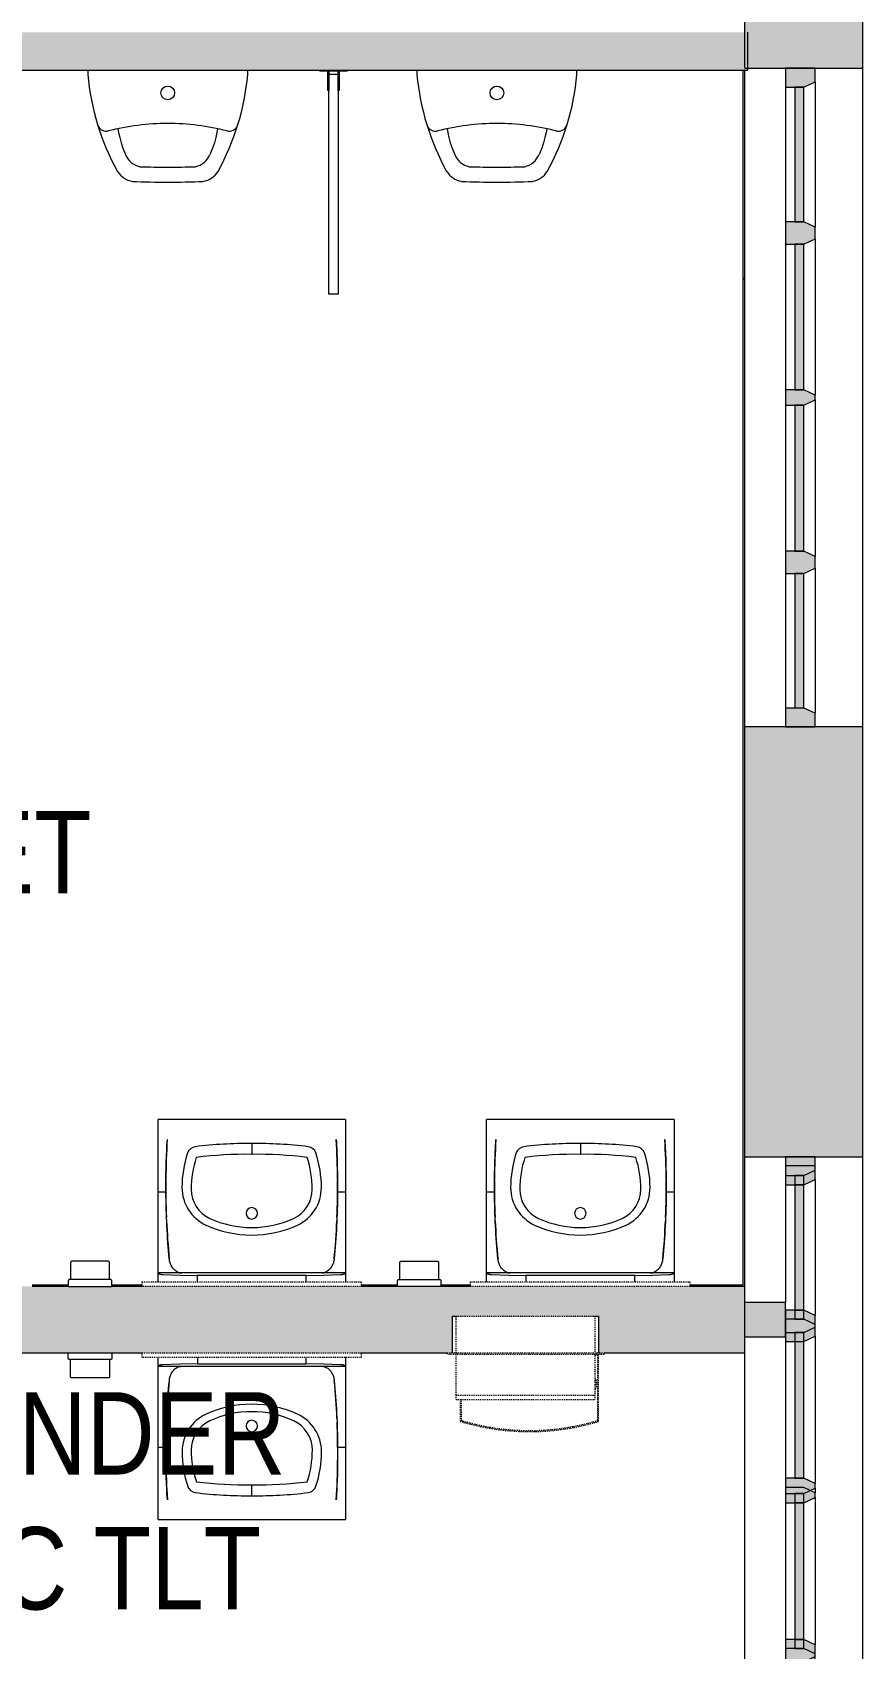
# Model space of a CAD drawing. Header units: inches. Extents: x -3803 to -1421, y -3454 to -210.
# Drawn here: x -2943.2 to -2852.4, y -2562.4 to -2385.7 of the extents above; entities that cross this region are included whole.
import ezdxf

# ---------------------------------------------------------------- set-up
doc = ezdxf.new("R2010")
doc.units = ezdxf.units.IN
doc.header["$MEASUREMENT"] = 0
doc.linetypes.add('Hidden Equipment- BSALS', pattern=[0.0625, 0.03125, -0.03125])
for name, color, linetype, lineweight in [('A-AREA-IDEN', 2, 'Continuous', 9), ('A-FLOR', 192, 'Continuous', 13), ('A-GLAZ-CURT', 52, 'Continuous', 13), ('A-GLAZ-CWMG', 51, 'Continuous', 13), ('A-WALL', 113, 'Continuous', 13), ('A-WALL-PATT', 111, 'Continuous', 13), ('I-WALL', 2, 'Continuous', 13), ('P-SANR-FIXT', 6, 'Continuous', 13), ('Q-SPCQ', 91, 'Continuous', 13)]:
    doc.layers.add(name, color=color, linetype=linetype, lineweight=lineweight)
doc.styles.add('Arial Narrow', font='ARIALN.TTF', dxfattribs={"height": 9})

# ---------------------------------------------------------------- blocks, each defined once
blk = doc.blocks.new('15830016-STRUCT_MARTINEZ-MOORE_CENTRAL_v2018_rvt-1-DIMENSION PLAN - LEVEL 2 _579_ - 2__ - CAD')
at = {"layer": 'A-FLOR', "color": 253, "lineweight": 25}
blk.add_line((-2865.27, -2412.64), (-2865.46, -2412.64), dxfattribs=at)
blk = doc.blocks.new('Lavatory-Wall_Mounted High-back Basin-BSALS - LAV--235525-DIMENSION PLAN - LEVEL 2 _579_ - 2__ - CAD')
at = {"layer": 'P-SANR-FIXT', "lineweight": 9}
for p, q in [((-2929.96, -2232.31), (-2929.96, -2231.33)), ((-2925.66, -2231.33), (-2925.66, -2232.04)), ((-2925.66, -2232.04), (-2925.18, -2232.04)), ((-2925.18, -2232.04), (-2914.24, -2232.04)), ((-2914.24, -2232.04), (-2913.75, -2232.04)), ((-2913.75, -2232.04), (-2913.75, -2231.33)), ((-2909.46, -2231.33), (-2909.46, -2232.31)), ((-2929.96, -2241.15), (-2929.96, -2232.31)), ((-2929.96, -2232.31), (-2927.36, -2232.31)), ((-2927.36, -2232.31), (-2912.05, -2232.31)), ((-2912.05, -2232.31), (-2909.46, -2232.31)), ((-2909.46, -2232.31), (-2909.46, -2241.15)), ((-2929.96, -2244.23), (-2929.96, -2241.15)), ((-2929.96, -2241.15), (-2929.1, -2241.15)), ((-2910.32, -2241.15), (-2909.46, -2241.15)), ((-2909.46, -2241.15), (-2909.46, -2244.23)), ((-2929.96, -2246.91), (-2929.96, -2244.23)), ((-2909.46, -2244.23), (-2909.46, -2246.91)), ((-2919.71, -2246.45), (-2919.71, -2245.27)), ((-2929.96, -2248.41), (-2929.96, -2246.91)), ((-2909.46, -2246.91), (-2909.46, -2248.41)), ((-2929.96, -2248.62), (-2929.96, -2248.41)), ((-2929.96, -2248.94), (-2929.96, -2248.62)), ((-2929.96, -2249.07), (-2929.96, -2248.94)), ((-2929.96, -2249.07), (-2909.46, -2249.07)), ((-2909.46, -2248.41), (-2909.46, -2248.62)), ((-2909.46, -2248.62), (-2909.46, -2248.94)), ((-2909.46, -2248.94), (-2909.46, -2249.07))]:
    blk.add_line(p, q, dxfattribs=at)
at = {"layer": 'P-SANR-FIXT', "lineweight": 9, "flags": 128}
for points in [[(-2925.66, -2232.04), (-2927.58, -2232.07), (-2929.42, -2232.13)], [(-2909.99, -2232.13), (-2911.84, -2232.07), (-2913.75, -2232.04)], [(-2929.06, -2244.23), (-2929.09, -2242.69), (-2929.1, -2241.15)], [(-2910.32, -2241.15), (-2910.32, -2242.69), (-2910.35, -2244.23)]]:
    blk.add_lwpolyline(points, dxfattribs=at)
at = {"layer": 'P-SANR-FIXT', "lineweight": 9}
for centre, radius, start, end in [((-2927.36, -2233.45), 1.14, 90, 113.5081), ((-2912.05, -2233.45), 1.14, 66.4919, 90), ((-2845.76, -2241.75), 83.34, 174.5603, 177.4368), ((-2993.65, -2241.75), 83.34, 2.5632, 5.4397), ((-2919.71, -2248.45), 12, 90, 114.6243), ((-2919.71, -2248.27), 11, 90, 114.6243), ((-2919.71, -2248.45), 12, 65.3757, 90), ((-2919.71, -2248.27), 11, 65.3757, 90), ((-2845.76, -2241.75), 83.34, 177.6975, 180.5124), ((-2922.83, -2241.64), 4.5, 114.6243, 179.9622), ((-2922.83, -2241.46), 3.5, 114.6243, 179.9622), ((-2919.71, -2238.83), 0.625, 0, 180), ((-2919.71, -2238.83), 0.625, 180, 0), ((-2916.58, -2241.46), 3.5, 0.0378, 65.3757), ((-2916.58, -2241.64), 4.5, 0.0378, 65.3757), ((-2993.65, -2241.75), 83.34, 359.4876, 2.3025), ((-2845.76, -2241.75), 83.34, 180.5769, 183.551), ((-2915.33, -2241.64), 12, 179.9622, 198.4138), ((-2915.33, -2241.46), 11, 179.9622, 198.4138), ((-2924.08, -2241.46), 11, 341.5862, 0.0378), ((-2924.08, -2241.64), 12, 341.5862, 0.0378), ((-2993.65, -2241.75), 83.34, 356.449, 359.4231), ((-2925.77, -2245.11), 1, 198.4138, 263.093), ((-2920.13, -2198.58), 47.88, 263.093, 270.5076), ((-2920.13, -2198.4), 46.88, 263.093, 270.5185), ((-2919.28, -2198.4), 46.88, 269.4815, 276.907), ((-2919.28, -2198.58), 47.88, 269.4924, 276.907), ((-2913.65, -2245.11), 1, 276.907, 341.5862)]:
    blk.add_arc(centre, radius, start, end, dxfattribs=at)
for points, knots in [([(-2929.42, -2232.13), (-2929.46, -2232.13), (-2929.52, -2232.14), (-2929.6, -2232.15), (-2929.64, -2232.16), (-2929.68, -2232.17), (-2929.71, -2232.17), (-2929.73, -2232.18), (-2929.75, -2232.19), (-2929.76, -2232.19), (-2929.78, -2232.2), (-2929.8, -2232.2), (-2929.82, -2232.21), (-2929.84, -2232.22), (-2929.87, -2232.24), (-2929.89, -2232.25), (-2929.92, -2232.28), (-2929.94, -2232.3), (-2929.96, -2232.31)], [0, 0, 0, 0, 0.2, 0.3, 0.4, 0.45, 0.5, 0.55, 0.575, 0.6, 0.625, 0.65, 0.7, 0.75, 0.8, 0.85, 0.9, 1, 1, 1, 1]), ([(-2909.46, -2232.31), (-2909.47, -2232.3), (-2909.49, -2232.28), (-2909.52, -2232.25), (-2909.55, -2232.24), (-2909.57, -2232.22), (-2909.6, -2232.21), (-2909.62, -2232.2), (-2909.64, -2232.2), (-2909.65, -2232.19), (-2909.67, -2232.19), (-2909.68, -2232.18), (-2909.71, -2232.17), (-2909.73, -2232.17), (-2909.77, -2232.16), (-2909.82, -2232.15), (-2909.9, -2232.14), (-2909.95, -2232.13), (-2909.99, -2232.13)], [0, 0, 0, 0, 0.1, 0.15, 0.2, 0.25, 0.3, 0.35, 0.375, 0.4, 0.425, 0.45, 0.5, 0.55, 0.6, 0.7, 0.8, 1, 1, 1, 1])]:
    blk.add_open_spline(points, degree=3, knots=knots, dxfattribs=at)
for points in [[(-2928.72, -2233.85), (-2928.71, -2233.7), (-2928.65, -2233.42), (-2928.47, -2233.02), (-2928.3, -2232.79), (-2928.2, -2232.68)], [(-2928.2, -2232.68), (-2928.14, -2232.62), (-2928.03, -2232.52), (-2927.83, -2232.4), (-2927.6, -2232.33), (-2927.44, -2232.31), (-2927.36, -2232.31)], [(-2912.05, -2232.31), (-2911.97, -2232.31), (-2911.82, -2232.33), (-2911.59, -2232.4), (-2911.39, -2232.52), (-2911.27, -2232.62), (-2911.22, -2232.68)], [(-2911.22, -2232.68), (-2911.12, -2232.79), (-2910.94, -2233.02), (-2910.76, -2233.42), (-2910.71, -2233.7), (-2910.69, -2233.85)], [(-2929.1, -2241.15), (-2929.09, -2239.9), (-2929.01, -2237.43), (-2928.84, -2235.02), (-2928.72, -2233.85)], [(-2910.69, -2233.85), (-2910.58, -2235.02), (-2910.4, -2237.43), (-2910.33, -2239.9), (-2910.32, -2241.15)], [(-2928.94, -2246.91), (-2928.97, -2246.46), (-2929.02, -2245.57), (-2929.05, -2244.68), (-2929.06, -2244.23)], [(-2910.35, -2244.23), (-2910.37, -2244.68), (-2910.4, -2245.57), (-2910.45, -2246.46), (-2910.48, -2246.91)]]:
    blk.add_open_spline(points, degree=3, dxfattribs=at)
blk = doc.blocks.new('System Panel - Winco Glass-383322-DIMENSION PLAN - LEVEL 2 _579_ - 2__ - CAD')
at = {"layer": 'A-GLAZ-CURT', "lineweight": 9}
blk.add_hatch(color=90, dxfattribs=at).paths.add_polyline_path([(-7.359375, 0), (7.359375, 0), (7.359375, 1), (-7.359375, 1)], flags=0)
at = {"layer": 'A-GLAZ-CURT', "lineweight": 20}
for p, q in [((7.359375, 1), (-7.359375, 1)), ((-7.359375, 1), (-7.359375, 0)), ((-7.359375, 0), (7.359375, 0)), ((7.359375, 0), (7.359375, 1))]:
    blk.add_line(p, q, dxfattribs=at)
blk = doc.blocks.new('System Panel - Winco Glass-383323-DIMENSION PLAN - LEVEL 2 _579_ - 2__ - CAD')
at = {"layer": 'A-GLAZ-CURT', "lineweight": 9}
blk.add_hatch(color=90, dxfattribs=at).paths.add_polyline_path([(-7.96875, 0), (7.96875, 0), (7.96875, 1), (-7.96875, 1)], flags=0)
at = {"layer": 'A-GLAZ-CURT', "lineweight": 20}
for p, q in [((7.96875, 1), (-7.96875, 1)), ((-7.96875, 1), (-7.96875, 0)), ((-7.96875, 0), (7.96875, 0)), ((7.96875, 0), (7.96875, 1))]:
    blk.add_line(p, q, dxfattribs=at)
blk = doc.blocks.new('Rectangular Mullion - Winco Accent Full_Right-Large-383337-DIMENSION PLAN - LEVEL 2 _579_ - 2__ - CAD')
at = {"layer": 'A-GLAZ-CWMG', "lineweight": 9}
blk.add_hatch(color=90, dxfattribs=at).paths.add_polyline_path([(0, 1.25), (-1.48, 1.25), (-2.06, 0), (-2.06, -2), (0, -2)], flags=0)
at = {"layer": 'A-GLAZ-CWMG', "lineweight": 20}
for p, q in [((-1.48, 1.25), (-2.06, 0)), ((-2.06, 0), (-2.06, -2)), ((0, 1.25), (-1.48, 1.25)), ((0, -2), (0, 1.25)), ((-2.06, -2), (0, -2))]:
    blk.add_line(p, q, dxfattribs=at)
blk = doc.blocks.new('Rectangular Mullion - Winco Accent Full_Right-Large-383339-DIMENSION PLAN - LEVEL 2 _579_ - 2__ - CAD')
at = {"layer": 'A-GLAZ-CWMG', "lineweight": 9}
for p, q in [((-2857.58, -2391.12), (-2857.58, -2407)), ((-2860.83, -2391.7), (-2860.83, -2406.42))]:
    blk.add_line(p, q, dxfattribs=at)
blk = doc.blocks.new('Rectangular Mullion - Winco Accent Full_Right-Large-383340-DIMENSION PLAN - LEVEL 2 _579_ - 2__ - CAD')
at = {"layer": 'A-GLAZ-CWMG', "lineweight": 9}
for p, q in [((-2857.58, -2425.9), (-2857.58, -2443)), ((-2860.83, -2426.48), (-2860.83, -2442.42))]:
    blk.add_line(p, q, dxfattribs=at)
blk = doc.blocks.new('Rectangular Mullion - Winco Accent Full_Right-Large-V6-DIMENSION PLAN - LEVEL 2 _579_ - 2__ - CAD')
at = {"layer": 'A-GLAZ-CWMG', "lineweight": 9}
for p, q in [((-2857.58, -2408.28), (-2857.58, -2425.38)), ((-2860.83, -2408.86), (-2860.83, -2424.8))]:
    blk.add_line(p, q, dxfattribs=at)
blk = doc.blocks.new('Rectangular Mullion - Winco Accent Full_Right-Large-383341-DIMENSION PLAN - LEVEL 2 _579_ - 2__ - CAD')
at = {"layer": 'A-GLAZ-CWMG', "lineweight": 9}
for p, q in [((-2860.83, -2444.86), (-2860.83, -2459.58)), ((-2857.58, -2444.28), (-2857.58, -2460.16))]:
    blk.add_line(p, q, dxfattribs=at)
blk = doc.blocks.new('Rectangular Mullion - Winco Accent Full_Left-Large-383343-DIMENSION PLAN - LEVEL 2 _579_ - 2__ - CAD')
at = {"layer": 'A-GLAZ-CWMG', "lineweight": 9}
blk.add_hatch(color=90, dxfattribs=at).paths.add_polyline_path([(-2.06, 0), (-1.48, 1.25), (0, 1.25), (0, -2), (-2.06, -2)], flags=0)
at = {"layer": 'A-GLAZ-CWMG', "lineweight": 20}
for p, q in [((-2.06, 0), (-1.48, 1.25)), ((-2.06, -2), (-2.06, 0)), ((-1.48, 1.25), (0, 1.25)), ((0, 1.25), (0, -2)), ((0, -2), (-2.06, -2))]:
    blk.add_line(p, q, dxfattribs=at)
blk = doc.blocks.new('Rectangular Mullion - Winco Accent Full-Large-383347-DIMENSION PLAN - LEVEL 2 _579_ - 2__ - CAD')
at = {"layer": 'A-GLAZ-CWMG', "lineweight": 9}
blk.add_hatch(color=90, dxfattribs=at).paths.add_polyline_path([(-1.22, 0), (-0.64, 1.25), (0.64, 1.25), (1.22, 0), (1.22, -2), (-1.22, -2)], flags=0)
at = {"layer": 'A-GLAZ-CWMG', "lineweight": 20}
for p, q in [((-1.22, 0), (-0.64, 1.25)), ((-1.22, -2), (-1.22, 0)), ((-0.64, 1.25), (0.64, 1.25)), ((0.64, 1.25), (1.22, 0)), ((1.22, 0), (1.22, -2)), ((1.22, -2), (-1.22, -2))]:
    blk.add_line(p, q, dxfattribs=at)
blk = doc.blocks.new('Rectangular Mullion - Winco Accent Full-383351-DIMENSION PLAN - LEVEL 2 _579_ - 2__ - CAD')
at = {"layer": 'A-GLAZ-CWMG', "lineweight": 9}
blk.add_hatch(color=90, dxfattribs=at).paths.add_polyline_path([(-0.84, 0), (-0.26, 1.25), (0.26, 1.25), (0.84, 0), (0.84, -2), (-0.84, -2)], flags=0)
at = {"layer": 'A-GLAZ-CWMG', "lineweight": 20}
for p, q in [((-0.84, 0), (-0.26, 1.25)), ((-0.84, -2), (-0.84, 0)), ((-0.26, 1.25), (0.26, 1.25)), ((0.26, 1.25), (0.84, 0)), ((0.84, 0), (0.84, -2)), ((0.84, -2), (-0.84, -2))]:
    blk.add_line(p, q, dxfattribs=at)
blk = doc.blocks.new('Rectangular Mullion - Winco Accent Full_Right-Large-V7-DIMENSION PLAN - LEVEL 2 _579_ - 2__ - CAD')
at = {"layer": 'A-GLAZ-CWMG', "lineweight": 9}
for p, q in [((-2857.58, -2511.12), (-2857.58, -2526)), ((-2860.83, -2511.7), (-2860.83, -2524.58))]:
    blk.add_line(p, q, dxfattribs=at)
blk = doc.blocks.new('Rectangular Mullion - Winco Accent Full_Right-Large-V8-DIMENSION PLAN - LEVEL 2 _579_ - 2__ - CAD')
at = {"layer": 'A-GLAZ-CWMG', "lineweight": 9}
for p, q in [((-2860.83, -2546.48), (-2860.83, -2561.42)), ((-2857.58, -2544.9), (-2857.58, -2545.38)), ((-2857.58, -2545.9), (-2857.58, -2562))]:
    blk.add_line(p, q, dxfattribs=at)
blk = doc.blocks.new('Rectangular Mullion - Winco Accent Full_Right-Large-V9-DIMENSION PLAN - LEVEL 2 _579_ - 2__ - CAD')
at = {"layer": 'A-GLAZ-CWMG', "lineweight": 9}
for p, q in [((-2860.83, -2528.86), (-2860.83, -2543.8)), ((-2857.58, -2528.28), (-2857.58, -2544.38))]:
    blk.add_line(p, q, dxfattribs=at)
blk = doc.blocks.new('Urinal_Screen-Bobrick-B1030 - 42_ Urinal Screen-235691-DIMENSION PLAN - LEVEL 2 _579_ - 2__ - CAD')
at = {"layer": 'Q-SPCQ', "lineweight": 9}
for p, q in [((-2911.77, -2389.95), (-2911.77, -2389.83)), ((-2911.77, -2389.83), (-2908.77, -2389.83)), ((-2910.9, -2389.95), (-2911.77, -2389.95)), ((-2910.9, -2392.08), (-2910.9, -2389.95)), ((-2910.77, -2389.95), (-2910.77, -2392.08)), ((-2909.77, -2389.95), (-2910.77, -2389.95)), ((-2909.77, -2390.33), (-2910.77, -2390.33)), ((-2909.77, -2392.08), (-2909.77, -2389.95)), ((-2908.77, -2389.95), (-2909.65, -2389.95)), ((-2909.65, -2389.95), (-2909.65, -2392.08)), ((-2908.77, -2389.83), (-2908.77, -2389.95)), ((-2910.77, -2392.08), (-2910.9, -2392.08)), ((-2910.77, -2414.33), (-2910.77, -2392.08)), ((-2909.65, -2392.08), (-2909.77, -2392.08)), ((-2909.77, -2392.08), (-2909.77, -2414.33)), ((-2909.77, -2414.33), (-2910.77, -2414.33))]:
    blk.add_line(p, q, dxfattribs=at)
blk = doc.blocks.new('Soap_Dispenser-Surface_Mounted-Bobrick - B-2111-235694-DIMENSION PLAN - LEVEL 2 _579_ - 2__ - CAD')
at = {"layer": 'Q-SPCQ', "lineweight": 9}
for p, q in [((-2902.91, -2520.08), (-2898.88, -2520.08)), ((-2903.02, -2522.08), (-2903.02, -2520.19)), ((-2898.77, -2520.19), (-2898.77, -2522.08)), ((-2903.27, -2522.83), (-2903.27, -2522.19)), ((-2898.52, -2522.83), (-2903.27, -2522.83)), ((-2903.15, -2522.08), (-2903.02, -2522.08)), ((-2903.02, -2522.08), (-2898.77, -2522.08)), ((-2898.77, -2522.08), (-2898.65, -2522.08)), ((-2898.52, -2522.19), (-2898.52, -2522.83))]:
    blk.add_line(p, q, dxfattribs=at)
for points, knots in [([(-2903.02, -2520.19), (-2903.02, -2520.17), (-2903, -2520.14), (-2902.98, -2520.11), (-2902.95, -2520.09), (-2902.93, -2520.08), (-2902.91, -2520.08)], [0, 0, 0, 0, 0.333333, 0.5, 0.666667, 1, 1, 1, 1]), ([(-2898.88, -2520.08), (-2898.86, -2520.08), (-2898.84, -2520.09), (-2898.81, -2520.11), (-2898.79, -2520.14), (-2898.77, -2520.17), (-2898.77, -2520.19)], [0, 0, 0, 0, 0.333333, 0.5, 0.666667, 1, 1, 1, 1]), ([(-2903.27, -2522.19), (-2903.27, -2522.17), (-2903.25, -2522.13), (-2903.22, -2522.1), (-2903.18, -2522.08), (-2903.16, -2522.08), (-2903.15, -2522.08)], [0, 0, 0, 0, 0.285714, 0.571429, 0.785714, 1, 1, 1, 1]), ([(-2898.65, -2522.08), (-2898.63, -2522.08), (-2898.6, -2522.08), (-2898.55, -2522.11), (-2898.53, -2522.16), (-2898.52, -2522.19)], [0, 0, 0, 0, 0.285714, 0.571429, 1, 1, 1, 1])]:
    blk.add_open_spline(points, degree=3, knots=knots, dxfattribs=at)
blk = doc.blocks.new('Mirror_Bobrick_B1658 - 24Wx36H-383884-DIMENSION PLAN - LEVEL 2 _579_ - 2__ - CAD')
at = {"layer": 'Q-SPCQ', "linetype": 'Hidden Equipment- BSALS', "lineweight": 20}
for p, q in [((-2931.21, -2530.58), (-2931.21, -2530.08)), ((-2931.21, -2530.08), (-2907.21, -2530.08)), ((-2931.21, -2530.58), (-2931.21, -2530.08)), ((-2907.21, -2530.58), (-2931.21, -2530.58)), ((-2907.21, -2530.58), (-2907.21, -2530.08)), ((-2907.21, -2530.58), (-2907.21, -2530.08))]:
    blk.add_line(p, q, dxfattribs=at)
blk = doc.blocks.new('Mirror_Bobrick_B1658 - 24Wx36H-235689-DIMENSION PLAN - LEVEL 2 _579_ - 2__ - CAD')
at = {"layer": 'Q-SPCQ', "linetype": 'Hidden Equipment- BSALS', "lineweight": 20}
for p, q in [((-2931.71, -2230.83), (-2931.71, -2231.33)), ((-2931.71, -2230.83), (-2907.71, -2230.83)), ((-2931.71, -2230.83), (-2931.71, -2231.33)), ((-2907.71, -2231.33), (-2931.71, -2231.33)), ((-2907.71, -2230.83), (-2907.71, -2231.33)), ((-2907.71, -2230.83), (-2907.71, -2231.33))]:
    blk.add_line(p, q, dxfattribs=at)
blk = doc.blocks.new('Paper-Towel-Dispenser_Bobrick_B-29744 - B-29744-236004-DIMENSION PLAN - LEVEL 2 _579_ - 2__ - CAD')
at = {"layer": 'Q-SPCQ', "linetype": 'Hidden Equipment- BSALS', "lineweight": 20}
for p, q in [((-2896.86, -2530.08), (-2896.86, -2526.08)), ((-2896.86, -2526.08), (-2881.68, -2526.08)), ((-2881.68, -2526.08), (-2881.68, -2530.08)), ((-2897.86, -2530.08), (-2880.68, -2530.08)), ((-2897.86, -2530.08), (-2897.86, -2530.27)), ((-2880.68, -2530.27), (-2897.86, -2530.27)), ((-2896.86, -2534.7), (-2896.86, -2530.27)), ((-2881.68, -2530.27), (-2881.68, -2534.7)), ((-2880.68, -2530.27), (-2880.68, -2530.08)), ((-2881.55, -2533.02), (-2881.68, -2533.02)), ((-2881.68, -2534.02), (-2881.55, -2534.02)), ((-2881.55, -2533.09), (-2881.55, -2533.52)), ((-2881.55, -2533.52), (-2881.55, -2533.95)), ((-2896.86, -2535.2), (-2896.86, -2534.7)), ((-2896.86, -2534.7), (-2881.68, -2534.7)), ((-2896.86, -2534.7), (-2881.68, -2534.7)), ((-2896.86, -2535.2), (-2881.68, -2535.2)), ((-2881.68, -2534.7), (-2881.68, -2535.2))]:
    blk.add_line(p, q, dxfattribs=at)
blk = doc.blocks.new('Soap_Dispenser-Surface_Mounted-Bobrick - B-2111-383885-DIMENSION PLAN - LEVEL 2 _579_ - 2__ - CAD')
at = {"layer": 'Q-SPCQ', "lineweight": 9}
for p, q in [((-2934.88, -2520.08), (-2938.91, -2520.08)), ((-2939.02, -2520.19), (-2939.02, -2522.08)), ((-2934.77, -2522.08), (-2934.77, -2520.19)), ((-2939.27, -2522.19), (-2939.27, -2522.83)), ((-2939.27, -2522.83), (-2934.52, -2522.83)), ((-2939.02, -2522.08), (-2939.15, -2522.08)), ((-2934.77, -2522.08), (-2939.02, -2522.08)), ((-2934.65, -2522.08), (-2934.77, -2522.08)), ((-2934.52, -2522.83), (-2934.52, -2522.19))]:
    blk.add_line(p, q, dxfattribs=at)
for points, knots in [([(-2938.91, -2520.08), (-2938.93, -2520.08), (-2938.95, -2520.09), (-2938.98, -2520.11), (-2939, -2520.14), (-2939.02, -2520.17), (-2939.02, -2520.19)], [-1, -1, -1, -1, -0.666667, -0.5, -0.333333, 0, 0, 0, 0]), ([(-2934.77, -2520.19), (-2934.78, -2520.17), (-2934.79, -2520.14), (-2934.81, -2520.11), (-2934.84, -2520.09), (-2934.86, -2520.08), (-2934.88, -2520.08)], [-1, -1, -1, -1, -0.666667, -0.5, -0.333333, 0, 0, 0, 0]), ([(-2939.15, -2522.08), (-2939.16, -2522.08), (-2939.18, -2522.08), (-2939.22, -2522.09), (-2939.25, -2522.13), (-2939.27, -2522.17), (-2939.27, -2522.19)], [-1, -1, -1, -1, -0.785714, -0.571429, -0.285714, 0, 0, 0, 0]), ([(-2934.52, -2522.19), (-2934.53, -2522.16), (-2934.55, -2522.12), (-2934.6, -2522.08), (-2934.63, -2522.08), (-2934.65, -2522.08)], [-1, -1, -1, -1, -0.571429, -0.285714, 0, 0, 0, 0])]:
    blk.add_open_spline(points, degree=3, knots=knots, dxfattribs=at)
blk = doc.blocks.new('System Panel - Winco Glass-383190-DIMENSION PLAN - LEVEL 2 _579_ - 2__ - CAD')
at = {"layer": 'A-GLAZ-CURT', "lineweight": 9}
blk.add_hatch(color=90, dxfattribs=at).paths.add_polyline_path([(7.359375, -1), (7.359375, 0), (-7.359375, 0), (-7.359375, -1)], flags=0)
at = {"layer": 'A-GLAZ-CURT', "lineweight": 20}
for p, q in [((7.359375, 0), (-7.359375, 0)), ((-7.359375, 0), (-7.359375, -1)), ((7.359375, -1), (7.359375, 0)), ((-7.359375, -1), (7.359375, -1))]:
    blk.add_line(p, q, dxfattribs=at)
blk = doc.blocks.new('System Panel - Winco Glass-383191-DIMENSION PLAN - LEVEL 2 _579_ - 2__ - CAD')
at = {"layer": 'A-GLAZ-CURT', "lineweight": 9}
blk.add_hatch(color=90, dxfattribs=at).paths.add_polyline_path([(7.97, -1), (7.97, 0), (-7.97, 0), (-7.97, -1), (2.52, -1)], flags=0)
at = {"layer": 'A-GLAZ-CURT', "lineweight": 20}
for p, q in [((7.97, 0), (-7.97, 0)), ((-7.97, 0), (-7.97, -1)), ((-7.97, -1), (7.97, -1)), ((7.97, -1), (7.97, 0))]:
    blk.add_line(p, q, dxfattribs=at)
blk = doc.blocks.new('Rectangular Mullion - Winco Accent Full_Right-Large-384337-DIMENSION PLAN - LEVEL 2 _579_ - 2__ - CAD')
at = {"layer": 'A-GLAZ-CWMG', "lineweight": 9}
blk.add_hatch(color=90, dxfattribs=at).paths.add_polyline_path([(-2.06, 2), (-2.06, 0), (-1.48, -1.25), (0, -1.25), (0, 2)], flags=0)
at = {"layer": 'A-GLAZ-CWMG', "lineweight": 20}
for p, q in [((0, 2), (-2.06, 2)), ((-2.06, 2), (-2.06, 0)), ((0, -1.25), (0, 2)), ((-2.06, 0), (-1.48, -1.25)), ((-1.48, -1.25), (0, -1.25))]:
    blk.add_line(p, q, dxfattribs=at)
blk = doc.blocks.new('Rectangular Mullion - Winco Accent Full-Large-384342-DIMENSION PLAN - LEVEL 2 _579_ - 2__ - CAD')
at = {"layer": 'A-GLAZ-CWMG', "lineweight": 9}
blk.add_hatch(color=90, dxfattribs=at).paths.add_polyline_path([(1.22, 2), (1.22, 0), (0.64, -1.25), (-0.64, -1.25), (-1.22, 0), (-1.22, 2)], flags=0)
at = {"layer": 'A-GLAZ-CWMG', "lineweight": 20}
for p, q in [((-1.22, 2), (1.22, 2)), ((-1.22, 0), (-1.22, 2)), ((1.22, 2), (1.22, 0)), ((-0.64, -1.25), (-1.22, 0)), ((1.22, 0), (0.64, -1.25)), ((0.64, -1.25), (-0.64, -1.25))]:
    blk.add_line(p, q, dxfattribs=at)
blk = doc.blocks.new('Rectangular Mullion - Winco Accent Full-384344-DIMENSION PLAN - LEVEL 2 _579_ - 2__ - CAD')
at = {"layer": 'A-GLAZ-CWMG', "lineweight": 9}
blk.add_hatch(color=90, dxfattribs=at).paths.add_polyline_path([(0.84, 2), (0.84, 0), (0.26, -1.25), (-0.26, -1.25), (-0.84, 0), (-0.84, 2)], flags=0)
at = {"layer": 'A-GLAZ-CWMG', "lineweight": 20}
for p, q in [((-0.84, 2), (0.84, 2)), ((-0.84, 0), (-0.84, 2)), ((0.84, 2), (0.84, 0)), ((-0.26, -1.25), (-0.84, 0)), ((0.84, 0), (0.26, -1.25)), ((0.26, -1.25), (-0.26, -1.25))]:
    blk.add_line(p, q, dxfattribs=at)
blk = doc.blocks.new('Urinal-Wall_Hung-BSALS - UR--386086-DIMENSION PLAN - LEVEL 2 _579_ - 2__ - CAD')
at = {"layer": 'P-SANR-FIXT', "lineweight": 9}
for p, q in [((-2901.15, -2389.83), (-2901.15, -2390.33)), ((-2883.65, -2390.33), (-2883.65, -2389.83)), ((-2897.84, -2396.26), (-2897.77, -2396.66)), ((-2886.95, -2396.26), (-2887.02, -2396.66)), ((-2897.77, -2396.66), (-2897.65, -2397.2)), ((-2897.65, -2397.2), (-2897.5, -2397.77)), ((-2897.5, -2397.77), (-2897.3, -2398.36)), ((-2887.29, -2397.77), (-2887.49, -2398.36)), ((-2887.14, -2397.2), (-2887.29, -2397.77)), ((-2887.02, -2396.66), (-2887.14, -2397.2)), ((-2897.3, -2398.36), (-2897.05, -2398.98)), ((-2897.05, -2398.98), (-2897.01, -2399.07)), ((-2887.74, -2398.98), (-2887.78, -2399.07)), ((-2887.49, -2398.36), (-2887.74, -2398.98))]:
    blk.add_line(p, q, dxfattribs=at)
blk.add_circle((-2892.4, -2392.33), 0.75, dxfattribs=at)
for centre, radius, start, end in [((-2874.32, -2387.87), 26.94, 185.2385, 208.951), ((-2910.47, -2387.87), 26.94, 331.049, 354.7615), ((-2899.13, -2395.52), 0.983, 202.9038, 285.9581), ((-2892.4, -2421.84), 26.17, 89.981, 104.3913), ((-2892.39, -2421.84), 26.17, 75.6087, 90.019), ((-2885.67, -2395.52), 0.983, 254.0419, 337.0962), ((-2894.9, -2398.16), 2.3, 203.3294, 256.5021), ((-2889.9, -2398.16), 2.3, 283.4979, 336.6706), ((-2895.9, -2399.69), 2.33, 211.436, 260.7332), ((-2893.12, -2343.36), 57.08, 267.6789, 270.7285), ((-2891.67, -2343.36), 57.08, 269.2715, 272.3211), ((-2888.89, -2399.69), 2.33, 279.2668, 328.564), ((-2892.4, -2311.57), 90.51, 267.5422, 270.0003), ((-2892.39, -2311.57), 90.51, 269.9997, 272.4578)]:
    blk.add_arc(centre, radius, start, end, dxfattribs=at)
blk = doc.blocks.new('Waste-Receptacle_Bobrick_B-277 - B-277-V33-DIMENSION PLAN - LEVEL 2 _579_ - 2__ - CAD')
at = {"layer": 'Q-SPCQ', "linetype": 'Hidden Equipment- BSALS', "lineweight": 20}
for p, q in [((-2881.68, -2530.33), (-2881.4, -2530.33)), ((-2881.4, -2530.33), (-2881.4, -2537.49)), ((-2881.27, -2537.58), (-2881.27, -2530.27)), ((-2896.4, -2535.2), (-2896.4, -2537.58)), ((-2896.27, -2537.49), (-2896.27, -2535.2))]:
    blk.add_line(p, q, dxfattribs=at)
at = {"layer": 'Q-SPCQ', "linetype": 'Hidden Equipment- BSALS', "lineweight": 20, "flags": 128}
blk.add_lwpolyline([(-2896.4, -2537.58), (-2895.4, -2537.86), (-2894.38, -2538.1), (-2893.37, -2538.3), (-2892.34, -2538.47), (-2891.31, -2538.59), (-2890.27, -2538.66), (-2889.23, -2538.7), (-2888.19, -2538.7), (-2887.15, -2538.65), (-2886.12, -2538.56), (-2885.09, -2538.43), (-2884.06, -2538.26), (-2883.05, -2538.05), (-2882.04, -2537.8), (-2881.27, -2537.58)], dxfattribs=at)
at = {"layer": 'Q-SPCQ', "linetype": 'Hidden Equipment- BSALS', "lineweight": 20}
for radius, start, end in [(25.98, 253.0774, 254.7281), (25.98, 253.0774, 254.7281), (25.86, 253.2826, 286.7174), (25.98, 285.2719, 286.9226), (25.98, 285.2719, 286.9226), (25.98, 271.4053, 271.6923), (25.98, 271.4053, 271.6923)]:
    blk.add_arc((-2888.83, -2512.72), radius, start, end, dxfattribs=at)
blk.add_open_spline([(-2881.4, -2530.33), (-2881.38, -2530.31), (-2881.35, -2530.28), (-2881.33, -2530.26), (-2881.32, -2530.25)], degree=3, dxfattribs=at)
for points, knots in [([(-2896.27, -2537.49), (-2896.28, -2537.49), (-2896.3, -2537.5), (-2896.31, -2537.52), (-2896.33, -2537.53), (-2896.34, -2537.54), (-2896.35, -2537.54), (-2896.36, -2537.55), (-2896.37, -2537.56), (-2896.38, -2537.57), (-2896.39, -2537.58), (-2896.4, -2537.58), (-2896.4, -2537.58)], [-1, -1, -1, -1, -0.85, -0.775, -0.7, -0.625, -0.5875, -0.55, -0.4, -0.3, -0.2, 0, 0, 0, 0]), ([(-2881.4, -2537.49), (-2881.38, -2537.5), (-2881.36, -2537.51), (-2881.34, -2537.53), (-2881.32, -2537.54), (-2881.31, -2537.55), (-2881.29, -2537.56), (-2881.28, -2537.57), (-2881.27, -2537.58), (-2881.27, -2537.58), (-2881.27, -2537.58)], [0, 0, 0, 0, 0.2, 0.3, 0.4, 0.5, 0.6, 0.7, 0.8, 1, 1, 1, 1])]:
    blk.add_open_spline(points, degree=3, knots=knots, dxfattribs=at)

msp = doc.modelspace()

# ---------------------------------------------------------------- hatches: boundary and pattern name
at = {"layer": 'A-WALL-PATT', "lineweight": 20}
h = msp.add_hatch(color=10, dxfattribs=at)
h.paths.add_polyline_path([(-2852.4, -2611.64), (-2852.4, -2581.64), (-2865.27, -2581.64), (-2865.27, -2611.64), (-2865.07, -2611.64)], flags=0)
h.paths.add_polyline_path([(-2865.27, -2508.64), (-2852.4, -2508.64), (-2852.4, -2461.64), (-2865.27, -2461.64), (-2865.27, -2497.54)], flags=0)
h.paths.add_polyline_path([(-2865.27, -2389.64), (-2852.4, -2389.64), (-2852.4, -2366.14), (-2865.27, -2366.14), (-2865.27, -2378.66)], flags=0)
for points in [[(-2865.07, -2389.83), (-2864.96, -2389.83), (-2864.96, -2385.7), (-3044.52, -2385.7), (-3044.52, -2389.83), (-2908.77, -2389.83)], [(-3049.4, -2530.08), (-2897.27, -2530.08), (-2897.27, -2526.08), (-2881.27, -2526.08), (-2881.27, -2530.08), (-2865.27, -2530.08), (-2865.27, -2522.83), (-2978.96, -2522.83), (-2978.96, -2526.83), (-2994.96, -2526.83), (-2994.96, -2522.83), (-3049.4, -2522.83)], [(-2865.27, -2528.33), (-2860.83, -2528.33), (-2860.83, -2524.58), (-2865.27, -2524.58), (-2865.27, -2527.26)]]:
    msp.add_hatch(color=10, dxfattribs=at).paths.add_polyline_path(points, flags=0)

# ---------------------------------------------------------------- linework, layer by layer
at = {"layer": 'A-FLOR', "lineweight": 20}
for p, q in [((-2865.46, -2522.64), (-2865.46, -2389.83)), ((-2943.21, -2522.64), (-2939.27, -2522.64)), ((-2934.52, -2522.64), (-2931.21, -2522.64)), ((-2907.21, -2522.64), (-2903.27, -2522.64)), ((-2898.52, -2522.64), (-2895.27, -2522.64)), ((-2871.27, -2522.64), (-2865.46, -2522.64))]:
    msp.add_line(p, q, dxfattribs=at)
at = {"layer": 'A-WALL', "lineweight": 20}
for p, q in [((-2852.4, -1994.7), (-2852.4, -2611.64)), ((-2865.27, -2389.64), (-2865.27, -2018.52)), ((-2865.27, -2389.64), (-2852.4, -2389.64)), ((-2865.27, -2522.83), (-2865.27, -2389.83)), ((-2852.4, -2461.64), (-2865.27, -2461.64)), ((-2865.27, -2508.64), (-2852.4, -2508.64)), ((-2865.27, -2580.64), (-2865.27, -2530.08))]:
    msp.add_line(p, q, dxfattribs=at)
at = {"layer": 'I-WALL', "lineweight": 20}
for p, q in [((-2864.96, -2389.83), (-2864.96, -2385.7)), ((-3044.52, -2389.83), (-2911.77, -2389.83)), ((-2908.77, -2389.83), (-2864.96, -2389.83)), ((-2939.27, -2522.83), (-2943.21, -2522.83)), ((-2931.21, -2522.83), (-2934.52, -2522.83)), ((-2903.27, -2522.83), (-2907.21, -2522.83)), ((-2895.27, -2522.83), (-2898.52, -2522.83)), ((-2865.27, -2522.83), (-2871.27, -2522.83)), ((-2865.27, -2530.08), (-2865.27, -2522.83)), ((-2860.83, -2524.58), (-2865.27, -2524.58)), ((-2860.83, -2528.33), (-2860.83, -2524.58)), ((-2897.27, -2530.08), (-2897.27, -2526.08)), ((-2897.27, -2526.08), (-2896.86, -2526.08)), ((-2881.68, -2526.08), (-2881.27, -2526.08)), ((-2881.27, -2526.08), (-2881.27, -2530.08)), ((-2865.27, -2528.33), (-2860.83, -2528.33)), ((-2984.52, -2530.08), (-2939.27, -2530.08)), ((-2934.52, -2530.08), (-2931.21, -2530.08)), ((-2907.21, -2530.08), (-2897.86, -2530.08)), ((-2880.68, -2530.08), (-2865.27, -2530.08))]:
    msp.add_line(p, q, dxfattribs=at)

# ---------------------------------------------------------------- block references
at = {"lineweight": 5}
msp.add_blockref('15830016-STRUCT_MARTINEZ-MOORE_CENTRAL_v2018_rvt-1-DIMENSION PLAN - LEVEL 2 _579_ - 2__ - CAD', (0, 0), dxfattribs=at)
at = {"layer": 'A-GLAZ-CURT', "lineweight": 9}
for name, p, rotation in [('System Panel - Winco Glass-383322-DIMENSION PLAN - LEVEL 2 _579_ - 2__ - CAD', (-2858.83, -2399.06), 89.99999999997988), ('System Panel - Winco Glass-383323-DIMENSION PLAN - LEVEL 2 _579_ - 2__ - CAD', (-2858.83, -2416.83), 89.99999999997988), ('System Panel - Winco Glass-383323-DIMENSION PLAN - LEVEL 2 _579_ - 2__ - CAD', (-2858.83, -2434.45), 89.99999999997988), ('System Panel - Winco Glass-383322-DIMENSION PLAN - LEVEL 2 _579_ - 2__ - CAD', (-2858.83, -2452.22), 89.99999999997988), ('System Panel - Winco Glass-383322-DIMENSION PLAN - LEVEL 2 _579_ - 2__ - CAD', (-2858.83, -2518.06), 89.99999999997988), ('System Panel - Winco Glass-383190-DIMENSION PLAN - LEVEL 2 _579_ - 2__ - CAD', (-2858.83, -2519.06), 270.0000000000202), ('System Panel - Winco Glass-383323-DIMENSION PLAN - LEVEL 2 _579_ - 2__ - CAD', (-2858.83, -2535.83), 89.99999999997988), ('System Panel - Winco Glass-383323-DIMENSION PLAN - LEVEL 2 _579_ - 2__ - CAD', (-2858.83, -2553.45), 89.99999999997988), ('System Panel - Winco Glass-383191-DIMENSION PLAN - LEVEL 2 _579_ - 2__ - CAD', (-2858.83, -2554.45), 270.0000000000202)]:
    msp.add_blockref(name, p, dxfattribs=dict(at, rotation=rotation))
at = {"layer": 'A-GLAZ-CWMG', "lineweight": 9, "extrusion": (0, 0, -1)}
for name, p, rotation in [('Rectangular Mullion - Winco Accent Full_Left-Large-383343-DIMENSION PLAN - LEVEL 2 _579_ - 2__ - CAD', (2858.83, -2389.64), 90.00000000002014), ('Rectangular Mullion - Winco Accent Full-Large-383347-DIMENSION PLAN - LEVEL 2 _579_ - 2__ - CAD', (2858.83, -2407.64), 90.00000000002014), ('Rectangular Mullion - Winco Accent Full-383351-DIMENSION PLAN - LEVEL 2 _579_ - 2__ - CAD', (2858.83, -2425.64), 90.00000000002014), ('Rectangular Mullion - Winco Accent Full-Large-383347-DIMENSION PLAN - LEVEL 2 _579_ - 2__ - CAD', (2858.83, -2443.64), 90.00000000002014), ('Rectangular Mullion - Winco Accent Full_Left-Large-383343-DIMENSION PLAN - LEVEL 2 _579_ - 2__ - CAD', (2858.83, -2508.64), 90.00000000002014), ('Rectangular Mullion - Winco Accent Full-Large-383347-DIMENSION PLAN - LEVEL 2 _579_ - 2__ - CAD', (2858.83, -2526.64), 90.00000000002014), ('Rectangular Mullion - Winco Accent Full-Large-384342-DIMENSION PLAN - LEVEL 2 _579_ - 2__ - CAD', (2858.83, -2527.64), 269.9999999999798), ('Rectangular Mullion - Winco Accent Full-383351-DIMENSION PLAN - LEVEL 2 _579_ - 2__ - CAD', (2858.83, -2544.64), 90.00000000002014), ('Rectangular Mullion - Winco Accent Full-384344-DIMENSION PLAN - LEVEL 2 _579_ - 2__ - CAD', (2858.83, -2545.64), 269.9999999999798), ('Rectangular Mullion - Winco Accent Full-Large-383347-DIMENSION PLAN - LEVEL 2 _579_ - 2__ - CAD', (2858.83, -2562.64), 90.00000000002014), ('Rectangular Mullion - Winco Accent Full-Large-384342-DIMENSION PLAN - LEVEL 2 _579_ - 2__ - CAD', (2858.83, -2563.64), 269.9999999999798)]:
    msp.add_blockref(name, p, dxfattribs=dict(at, rotation=rotation))
at = {"layer": 'A-GLAZ-CWMG', "lineweight": 9}
for name in ['Rectangular Mullion - Winco Accent Full_Right-Large-383339-DIMENSION PLAN - LEVEL 2 _579_ - 2__ - CAD', 'Rectangular Mullion - Winco Accent Full_Right-Large-V6-DIMENSION PLAN - LEVEL 2 _579_ - 2__ - CAD', 'Rectangular Mullion - Winco Accent Full_Right-Large-383340-DIMENSION PLAN - LEVEL 2 _579_ - 2__ - CAD', 'Rectangular Mullion - Winco Accent Full_Right-Large-383341-DIMENSION PLAN - LEVEL 2 _579_ - 2__ - CAD', 'Rectangular Mullion - Winco Accent Full_Right-Large-V7-DIMENSION PLAN - LEVEL 2 _579_ - 2__ - CAD', 'Rectangular Mullion - Winco Accent Full_Right-Large-V9-DIMENSION PLAN - LEVEL 2 _579_ - 2__ - CAD', 'Rectangular Mullion - Winco Accent Full_Right-Large-V8-DIMENSION PLAN - LEVEL 2 _579_ - 2__ - CAD']:
    msp.add_blockref(name, (0, 0), dxfattribs=at)
for name, p, rotation in [('Rectangular Mullion - Winco Accent Full_Right-Large-383337-DIMENSION PLAN - LEVEL 2 _579_ - 2__ - CAD', (-2858.83, -2461.64), 269.9999999999798), ('Rectangular Mullion - Winco Accent Full_Right-Large-384337-DIMENSION PLAN - LEVEL 2 _579_ - 2__ - CAD', (-2858.83, -2509.64), 90.00000000002028)]:
    msp.add_blockref(name, p, dxfattribs=dict(at, rotation=rotation))
at = {"layer": 'P-SANR-FIXT', "lineweight": 9}
for name, p in [('Urinal-Wall_Hung-BSALS - UR--386086-DIMENSION PLAN - LEVEL 2 _579_ - 2__ - CAD', (-36, 0)), ('Urinal-Wall_Hung-BSALS - UR--386086-DIMENSION PLAN - LEVEL 2 _579_ - 2__ - CAD', (0, 0)), ('Lavatory-Wall_Mounted High-back Basin-BSALS - LAV--235525-DIMENSION PLAN - LEVEL 2 _579_ - 2__ - CAD', (0.5, -299.25))]:
    msp.add_blockref(name, p, dxfattribs=at)
at = {"layer": 'P-SANR-FIXT', "lineweight": 9, "rotation": 180}
for p in [(-5838.92, -4753.66), (-5802.98, -4753.66)]:
    msp.add_blockref('Lavatory-Wall_Mounted High-back Basin-BSALS - LAV--235525-DIMENSION PLAN - LEVEL 2 _579_ - 2__ - CAD', p, dxfattribs=at)
at = {"layer": 'Q-SPCQ', "linetype": 'Hidden Equipment- BSALS', "lineweight": 20}
for name in ['Urinal_Screen-Bobrick-B1030 - 42_ Urinal Screen-235691-DIMENSION PLAN - LEVEL 2 _579_ - 2__ - CAD', 'Soap_Dispenser-Surface_Mounted-Bobrick - B-2111-383885-DIMENSION PLAN - LEVEL 2 _579_ - 2__ - CAD', 'Soap_Dispenser-Surface_Mounted-Bobrick - B-2111-235694-DIMENSION PLAN - LEVEL 2 _579_ - 2__ - CAD', 'Paper-Towel-Dispenser_Bobrick_B-29744 - B-29744-236004-DIMENSION PLAN - LEVEL 2 _579_ - 2__ - CAD', 'Mirror_Bobrick_B1658 - 24Wx36H-383884-DIMENSION PLAN - LEVEL 2 _579_ - 2__ - CAD', 'Waste-Receptacle_Bobrick_B-277 - B-277-V33-DIMENSION PLAN - LEVEL 2 _579_ - 2__ - CAD']:
    msp.add_blockref(name, (0, 0), dxfattribs=at)
at = {"layer": 'Q-SPCQ', "linetype": 'Hidden Equipment- BSALS', "lineweight": 20, "rotation": 180}
for name, p in [('Mirror_Bobrick_B1658 - 24Wx36H-235689-DIMENSION PLAN - LEVEL 2 _579_ - 2__ - CAD', (-5838.92, -4753.66)), ('Mirror_Bobrick_B1658 - 24Wx36H-235689-DIMENSION PLAN - LEVEL 2 _579_ - 2__ - CAD', (-5802.98, -4753.66)), ('Soap_Dispenser-Surface_Mounted-Bobrick - B-2111-235694-DIMENSION PLAN - LEVEL 2 _579_ - 2__ - CAD', (-5837.79, -5052.91))]:
    msp.add_blockref(name, p, dxfattribs=at)

# ---------------------------------------------------------------- texts
at = {"layer": 'A-AREA-IDEN', "char_height": 9, "attachment_point": 1, "style": 'Arial Narrow'}
for s, insert, width in [('MEN TOILET', (-2998.58, -2470.84), 76.659), ('GENDER', (-2959.61, -2534.39), 54.237), ('INC TLT', (-2957.11, -2549.14), 48.177)]:
    msp.add_mtext(s, dxfattribs=dict(at, insert=insert, width=width))

doc.saveas('drawing.dxf')
